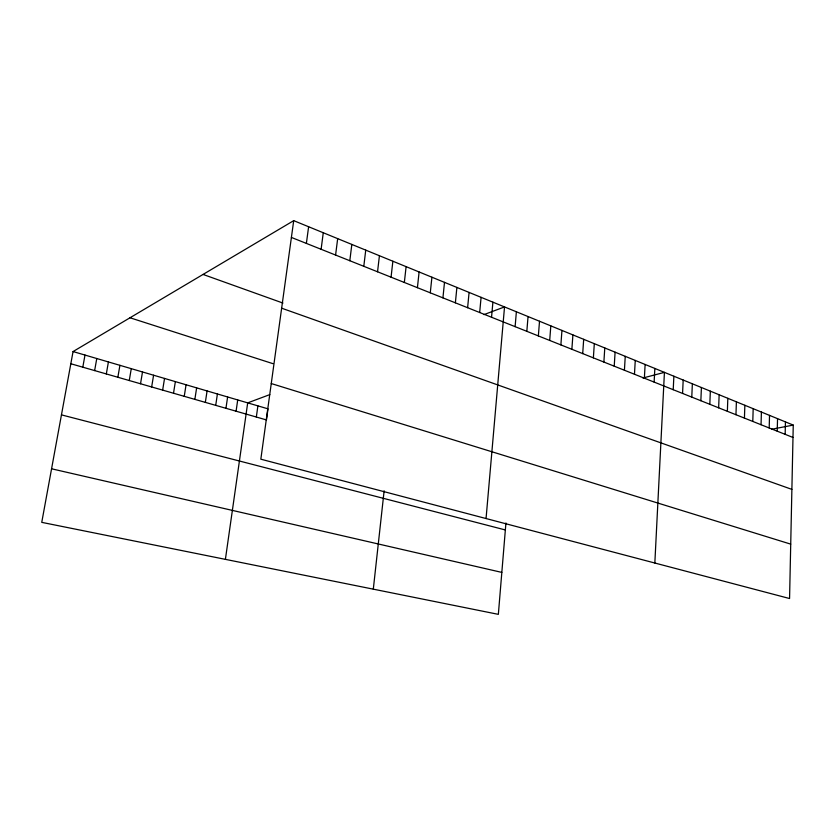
<?xml version="1.0" encoding="UTF-8"?>
<svg xmlns="http://www.w3.org/2000/svg" width="835" height="835" viewBox="0 0 835 835"><rect width="100%" height="100%" fill="white"/><g stroke="black" fill="none" stroke-linecap="round" stroke-linejoin="round"><path stroke-width="1.25" d="M793.25 425.088L789.566 598.528L260.833 459.187L293.711 220.649L793.25 425.088L771.613 429.263M785.161 434.346L785.443 421.894M777.228 431.184L777.542 418.659M769.192 427.979L769.526 415.381M761.05 424.733L761.405 412.062M752.794 421.445L753.18 408.691M744.434 418.105L744.851 405.278M735.959 414.724L736.397 401.823M727.368 411.3L727.828 398.316M718.653 407.824L719.144 394.757M709.823 404.307L710.345 391.156M700.857 400.727L701.41 387.503M691.777 397.105L692.361 383.797M682.571 393.431L683.187 380.04M673.219 389.705L673.876 376.23M654.838 563.02L664.43 372.368L642.971 377.994M654.129 382.096L654.849 368.444M644.37 378.203L645.121 364.467M634.475 374.257L635.258 360.428M624.423 370.249L625.248 356.336M614.226 366.179L615.092 352.182M603.882 362.056L604.78 347.955M593.372 357.86L594.311 343.676M582.705 353.612L583.686 339.323M571.871 349.291L572.904 334.908M560.88 344.897L561.945 330.43M549.701 340.45L550.818 325.869M538.356 335.92L539.514 321.245M505.927 522.971L498.349 614.351L41.75 522.355L73.062 351.556L293.711 220.649M526.833 331.328L528.044 316.548M515.122 326.652L516.374 311.779M486.053 518.545L504.528 306.925L483.956 314.618M491.544 317.248L492.9 302.166M479.676 312.52L481.085 297.333M467.621 307.708L469.082 292.427M455.378 302.823L456.891 287.428M442.926 297.865L444.502 282.366M430.275 292.814L431.914 277.21M417.416 287.689L419.107 271.97M373.308 589.155L384.131 490.813M404.349 282.48L406.102 266.647M391.062 277.178L392.867 261.23M377.545 271.782L379.424 255.729M363.799 266.302L365.74 250.135M349.813 260.729L351.827 244.436M335.586 255.051L337.674 238.643M321.12 249.279L323.27 232.746M306.382 243.402L308.616 226.755M256.335 417.02L257.9 405.873M225.398 559.356L247.692 402.877L269.83 394.6M236.086 411.206L237.714 399.944M225.951 408.294L227.621 396.98M215.712 405.361L217.413 393.974M205.347 402.376L207.08 390.937M194.858 399.37L196.632 387.868M184.253 396.322L186.059 384.768M173.513 393.243L175.36 381.616M162.648 390.122L164.537 378.443M151.657 386.96L153.588 375.218M140.53 383.766L142.503 371.961M129.268 380.53L131.272 368.663M117.86 377.263L119.916 365.323M106.316 373.944L108.414 361.952M94.637 370.583L96.776 358.528M82.801 367.191L84.993 355.063M51.572 468.79L501.825 572.403M61.456 414.87L505.342 529.954M70.818 363.747L266.459 419.932L267.993 408.837L73.062 351.556M271.26 383.547L790.714 544.128M129.999 317.77L272.93 363.653M281.645 308.188L791.883 489.383M203.051 274.433L282.94 303.063M291.394 237.432L792.989 437.467"/></g></svg>
